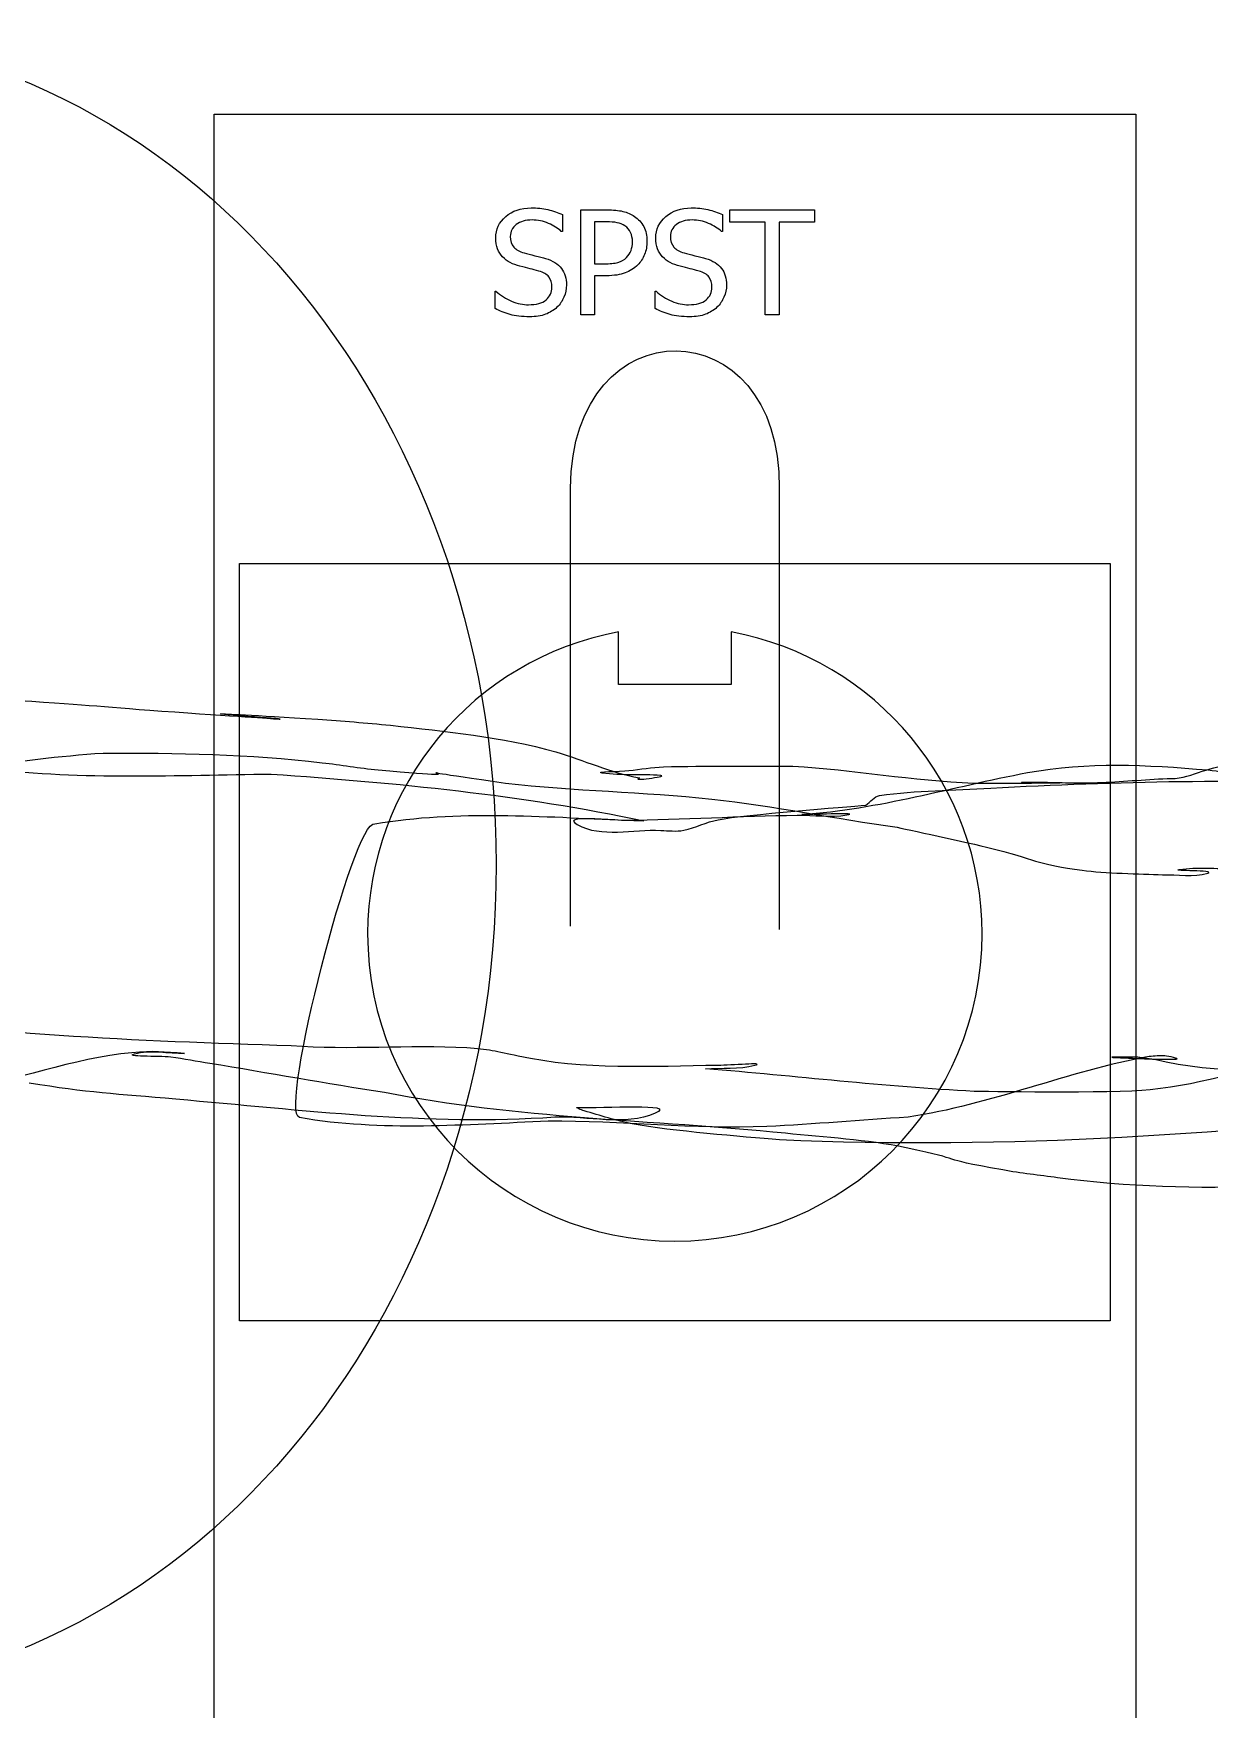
# Model space of a CAD drawing. Extents: x 0 to 339, y 0 to 211.
# Drawn here: x 123.21 to 146.18, y 70.5 to 103.22 of the extents above; entities that cross this region are included whole.
import ezdxf

# ---------------------------------------------------------------- set-up
doc = ezdxf.new("R2010")
doc.units = 0
doc.layers.add('Layer_1', color=7, linetype='CONTINUOUS')

msp = doc.modelspace()

# ---------------------------------------------------------------- linework, layer by layer
at = {"layer": 'Layer_1', "color": 6}
for p, q in [((126.738199, 101.645366), (144.738199, 101.645366)), ((126.738199, 69.645366), (126.738199, 101.645366)), ((144.738199, 101.645366), (144.738199, 69.645366)), ((133.541604, 99.685136), (133.541604, 99.358541)), ((133.898517, 97.728317), (133.898517, 99.780214)), ((133.898517, 99.780214), (134.413903, 99.780214)), ((134.397363, 99.545936), (134.171365, 99.545936)), ((134.171365, 99.545936), (134.171365, 98.726004)), ((136.666992, 99.685136), (136.666992, 99.358541)), ((136.814443, 99.537676), (136.814443, 99.78021)), ((136.814443, 99.78021), (138.465331, 99.78021)), ((137.503462, 99.537676), (136.814443, 99.537676)), ((137.503462, 97.728313), (137.503462, 99.537676)), ((138.465331, 99.537676), (137.776313, 99.537676)), ((137.776313, 99.537676), (137.776313, 97.728313)), ((138.465331, 99.78021), (138.465331, 99.537676)), ((133.541604, 99.358541), (133.520934, 99.358541)), ((134.909997, 99.154568), (134.909996, 99.154571)), ((135.193875, 99.161472), (135.193871, 99.161471)), ((136.666992, 99.358541), (136.646322, 99.358541)), ((134.171365, 98.726004), (134.3574, 98.726004)), ((134.402879, 98.493127), (134.171369, 98.493127)), ((134.171369, 98.493127), (134.171369, 97.728317)), ((132.225579, 97.850958), (132.225579, 98.192711)), ((132.225579, 98.192711), (132.244872, 98.192711)), ((135.350967, 97.850953), (135.350967, 98.192711)), ((135.350967, 98.192711), (135.370257, 98.192711)), ((132.899439, 97.691122), (132.899439, 97.691106)), ((134.171369, 97.728317), (133.898517, 97.728317)), ((136.024824, 97.691122), (136.024828, 97.691106)), ((137.776313, 97.728313), (137.503462, 97.728313)), ((133.700103, 85.792559), (133.700103, 94.345189)), ((137.775956, 94.345189), (137.775956, 85.725739)), ((132.248645, 86.997481), (132.248645, 86.997481))]:
    msp.add_line(p, q, dxfattribs=at)
at = {"layer": 'Layer_1', "color": 3}
for p, q in [((127.238184, 92.873226), (144.238184, 92.873226)), ((127.238184, 78.086766), (127.238184, 92.873226)), ((144.238184, 92.873226), (144.238184, 78.086766)), ((129.87776, 87.793331), (129.87719, 87.792301)), ((144.238184, 78.086766), (127.238184, 78.086766))]:
    msp.add_line(p, q, dxfattribs=at)
at = {"layer": 'Layer_1', "color": 1}
for p, q in [((134.638415, 90.510324), (134.638415, 91.539798)), ((136.838282, 91.539798), (136.838282, 90.510324)), ((136.838282, 90.510324), (134.638415, 90.510324))]:
    msp.add_line(p, q, dxfattribs=at)
at = {"layer": 'Layer_1', "color": 6}
for points in [[(118.40572, 103.221775), (126.050956, 103.221775), (132.248645, 95.957911), (132.248645, 86.997481)], [(132.435041, 99.647928), (132.564576, 99.760927), (132.729941, 99.817426), (132.931134, 99.817426)], [(132.931134, 99.817426), (133.04597, 99.817426), (133.154376, 99.805943), (133.256351, 99.782976)], [(135.560428, 99.647928), (135.689963, 99.760927), (135.855328, 99.817426), (136.056521, 99.817426)], [(136.056521, 99.817426), (136.171358, 99.817426), (136.279763, 99.805943), (136.381738, 99.782976)], [(132.240737, 99.230382), (132.240737, 99.396665), (132.305505, 99.535847), (132.435041, 99.647928)], [(132.641747, 99.492209), (132.563658, 99.433416), (132.524614, 99.355786), (132.524614, 99.259321)], [(132.949049, 99.581779), (132.82227, 99.581779), (132.719835, 99.551922), (132.641747, 99.492209)], [(133.270132, 99.514259), (133.168157, 99.559272), (133.061129, 99.581779), (132.949049, 99.581779)], [(133.256351, 99.782976), (133.359244, 99.760009), (133.454329, 99.727396), (133.541604, 99.685136)], [(133.520934, 99.358541), (133.455707, 99.418254), (133.372106, 99.47016), (133.270132, 99.514259)], [(134.610959, 99.528016), (134.553999, 99.539963), (134.4828, 99.545936), (134.397363, 99.545936)], [(134.413903, 99.780214), (134.53517, 99.780214), (134.638523, 99.770107), (134.723962, 99.749894)], [(134.762543, 99.467386), (134.719363, 99.495866), (134.668835, 99.516076), (134.610959, 99.528016)], [(134.723962, 99.749894), (134.8094, 99.729681), (134.884733, 99.697067), (134.94996, 99.652054)], [(134.94996, 99.652054), (135.026211, 99.599687), (135.085926, 99.533082), (135.129105, 99.452238)], [(135.366125, 99.230382), (135.366125, 99.396665), (135.430893, 99.535847), (135.560428, 99.647928)], [(135.767135, 99.492209), (135.689046, 99.433416), (135.650001, 99.355786), (135.650001, 99.259321)], [(136.074437, 99.581779), (135.947658, 99.581779), (135.845224, 99.551922), (135.767135, 99.492209)], [(136.39552, 99.514259), (136.293545, 99.559272), (136.186517, 99.581779), (136.074437, 99.581779)], [(136.381738, 99.782976), (136.484631, 99.760009), (136.579716, 99.727396), (136.666992, 99.685136)], [(136.646322, 99.358541), (136.581095, 99.418254), (136.497495, 99.47016), (136.39552, 99.514259)], [(132.275188, 99.018165), (132.252221, 99.079718), (132.240737, 99.150457), (132.240737, 99.230382)], [(132.524614, 99.259321), (132.524614, 99.172046), (132.547581, 99.102684), (132.593516, 99.051237)], [(134.872786, 99.339228), (134.848899, 99.391595), (134.812152, 99.434314), (134.762543, 99.467386)], [(134.909996, 99.154571), (134.909996, 99.22531), (134.897593, 99.286863), (134.872786, 99.339228)], [(134.882437, 98.983692), (134.90081, 99.032385), (134.909997, 99.089344), (134.909997, 99.154568)], [(135.129105, 99.452238), (135.172285, 99.372312), (135.193875, 99.27539), (135.193875, 99.161472)], [(135.193871, 99.161471), (135.193871, 99.072358), (135.177794, 98.987839), (135.145641, 98.907913)], [(135.400575, 99.018165), (135.377608, 99.079718), (135.366125, 99.150457), (135.366125, 99.230382)], [(135.650001, 99.259321), (135.650001, 99.172046), (135.672968, 99.102684), (135.718901, 99.051237)], [(132.374407, 98.85969), (132.332147, 98.904703), (132.299074, 98.957528), (132.275188, 99.018165)], [(132.523235, 98.748069), (132.467195, 98.776549), (132.417586, 98.813756), (132.374407, 98.85969)], [(132.593516, 99.051237), (132.63945, 98.99979), (132.706055, 98.962124), (132.793331, 98.938238)], [(132.793331, 98.938238), (132.851208, 98.922618), (132.921947, 98.904705), (133.005549, 98.884498)], [(133.005549, 98.884498), (133.08915, 98.865205), (133.158511, 98.847291), (133.213632, 98.830758)], [(133.213632, 98.830758), (133.355111, 98.787578), (133.458463, 98.722351), (133.523691, 98.635076)], [(134.624739, 98.752184), (134.692722, 98.770557), (134.749222, 98.802711), (134.794237, 98.848644)], [(134.794237, 98.848644), (134.834657, 98.889984), (134.864057, 98.935), (134.882437, 98.983692)], [(135.145641, 98.907913), (135.114408, 98.828905), (135.07077, 98.761381), (135.014727, 98.705341)], [(135.499795, 98.85969), (135.457535, 98.904703), (135.424462, 98.957528), (135.400575, 99.018165)], [(135.648623, 98.748069), (135.592583, 98.776549), (135.542974, 98.813756), (135.499795, 98.85969)], [(135.718901, 99.051237), (135.764834, 98.99979), (135.83144, 98.962124), (135.918717, 98.938238)], [(135.918717, 98.938238), (135.976597, 98.922618), (136.047336, 98.904705), (136.130934, 98.884498)], [(136.130934, 98.884498), (136.214535, 98.865205), (136.283897, 98.847291), (136.339018, 98.830758)], [(136.339018, 98.830758), (136.480497, 98.787578), (136.583849, 98.722351), (136.649076, 98.635076)], [(132.713405, 98.677789), (132.642665, 98.696162), (132.579276, 98.719589), (132.523235, 98.748069)], [(132.910464, 98.629559), (132.858098, 98.641506), (132.792412, 98.657582), (132.713405, 98.677789)], [(133.084097, 98.584079), (133.020707, 98.602452), (132.962829, 98.617612), (132.910464, 98.629559)], [(133.277022, 98.469702), (133.236599, 98.521149), (133.172291, 98.559274), (133.084097, 98.584079)], [(133.523691, 98.635076), (133.588918, 98.547801), (133.621532, 98.440314), (133.621532, 98.312616)], [(134.3574, 98.726004), (134.467643, 98.726004), (134.556756, 98.734731), (134.624739, 98.752184)], [(134.765303, 98.546867), (134.669759, 98.51104), (134.548951, 98.493127), (134.402879, 98.493127)], [(135.014727, 98.705341), (134.943988, 98.63552), (134.860847, 98.582696), (134.765303, 98.546867)], [(135.838793, 98.677789), (135.768054, 98.696162), (135.704664, 98.719589), (135.648623, 98.748069)], [(136.035852, 98.629559), (135.983485, 98.641506), (135.917799, 98.657582), (135.838793, 98.677789)], [(136.209485, 98.584079), (136.146092, 98.602452), (136.088214, 98.617612), (136.035852, 98.629559)], [(136.40241, 98.469702), (136.36199, 98.521149), (136.297682, 98.559274), (136.209485, 98.584079)], [(136.649076, 98.635076), (136.714303, 98.547801), (136.746916, 98.440314), (136.746916, 98.312616)], [(132.244872, 98.192711), (132.334904, 98.108192), (132.436879, 98.042505), (132.550797, 97.995652)], [(133.221901, 98.020462), (133.299071, 98.083849), (133.337656, 98.16699), (133.337656, 98.269886)], [(133.337656, 98.269886), (133.337656, 98.35165), (133.317444, 98.418255), (133.277022, 98.469702)], [(133.621532, 98.312616), (133.621532, 98.232689), (133.604995, 98.153682), (133.571922, 98.075593)], [(135.370257, 98.192711), (135.460289, 98.108192), (135.562264, 98.042505), (135.676181, 97.995652)], [(136.347285, 98.020462), (136.424455, 98.083849), (136.46304, 98.16699), (136.46304, 98.269886)], [(136.46304, 98.269886), (136.46304, 98.35165), (136.44283, 98.418255), (136.40241, 98.469702)], [(136.746916, 98.312616), (136.746916, 98.232689), (136.730379, 98.153682), (136.697306, 98.075593)], [(132.519101, 97.736576), (132.415289, 97.767815), (132.317448, 97.805942), (132.225579, 97.850958)], [(132.550797, 97.995652), (132.664714, 97.949719), (132.774498, 97.926752), (132.880147, 97.926752)], [(132.880147, 97.926752), (133.030813, 97.926752), (133.144731, 97.957989), (133.221901, 98.020462)], [(133.435496, 97.877156), (133.36935, 97.817443), (133.294476, 97.771508), (133.210875, 97.739352)], [(133.571922, 98.075593), (133.539767, 97.997504), (133.494292, 97.931359), (133.435496, 97.877156)], [(133.700103, 94.345189), (133.722403, 97.953329), (137.820486, 97.886509), (137.775956, 94.345189)], [(135.644489, 97.736576), (135.540677, 97.767809), (135.442836, 97.805935), (135.350967, 97.850953)], [(135.676181, 97.995652), (135.790099, 97.949719), (135.899883, 97.926752), (136.005532, 97.926752)], [(136.005532, 97.926752), (136.156197, 97.926752), (136.270115, 97.957989), (136.347285, 98.020462)], [(136.56088, 97.877156), (136.494733, 97.817443), (136.41986, 97.771508), (136.33626, 97.739352)], [(136.697306, 98.075593), (136.665153, 97.997504), (136.619677, 97.931359), (136.56088, 97.877156)], [(132.899439, 97.691106), (132.750611, 97.691106), (132.623832, 97.706263), (132.519101, 97.736576)], [(133.210875, 97.739352), (133.128193, 97.707199), (133.024381, 97.691122), (132.899439, 97.691122)], [(136.024828, 97.691106), (135.876, 97.691106), (135.74922, 97.706263), (135.644489, 97.736576)], [(136.33626, 97.739352), (136.253578, 97.707199), (136.149766, 97.691122), (136.024824, 97.691122)], [(132.248645, 86.997481), (132.248645, 78.037051), (126.050956, 70.773187), (118.40572, 70.773187)]]:
    msp.add_open_spline(points, degree=3, dxfattribs=at)
at = {"layer": 'Layer_1', "color": 1}
for points in [[(134.638415, 91.539798), (131.799433, 91.010325), (129.740422, 88.533518), (129.738456, 85.645585)], [(141.738241, 85.645585), (141.736241, 88.533517), (139.677263, 91.010325), (136.838282, 91.539798)], [(129.738456, 85.645585), (129.738373, 82.331961), (132.424466, 79.645638), (135.738089, 79.645436)], [(135.738089, 79.645436), (139.051915, 79.645352), (141.738323, 82.331759), (141.738241, 85.645585)]]:
    msp.add_open_spline(points, degree=3, dxfattribs=at)
at = {"layer": 'Layer_1', "color": 3}
for points in [[(122.91754, 90.199841), (124.38775, 90.111641), (124.51941, 90.076131), (125.97508, 89.975581)], [(125.97508, 89.975581), (131.52872, 89.591961), (123.46192, 90.159991), (128.76676, 89.835351)], [(128.76676, 89.835351), (129.23966, 89.806451), (129.71108, 89.757151), (130.18324, 89.718061)], [(130.18324, 89.718061), (131.26927, 89.593731), (132.35551, 89.496821), (133.41059, 89.195441)], [(119.51299, 88.494321), (121.21276, 88.729951), (122.85582, 89.064461), (124.57324, 89.173271)], [(124.57324, 89.173271), (126.00765, 89.178271), (127.42763, 89.150371), (128.85057, 88.985931)], [(129.94126, 88.846861), (132.5863, 88.603831), (129.5489, 89.003011), (132.43327, 88.587961)], [(133.41059, 89.195441), (133.96797, 89.036221), (134.47334, 88.792101), (135.04447, 88.689061)], [(142.62319, 88.792291), (143.81621, 89.006211), (144.92927, 88.946071), (146.15409, 88.843091)], [(122.35233, 88.866781), (124.17625, 88.650481), (126.02243, 88.745221), (127.85689, 88.763501)], [(127.85689, 88.763501), (130.29613, 88.592921), (132.74014, 88.359171), (135.13497, 87.850641)], [(128.85057, 88.985931), (129.21465, 88.943831), (129.57629, 88.880391), (129.94126, 88.846861)], [(134.31952, 88.783061), (134.14802, 88.810161), (134.66529, 88.815461), (134.83804, 88.832961)], [(135.46564, 88.733661), (135.08525, 88.772761), (134.69722, 88.723361), (134.31952, 88.783061)], [(134.83804, 88.832961), (135.06424, 88.855861), (135.2891, 88.898161), (135.51638, 88.904161)], [(135.04447, 88.689061), (134.8504, 88.615361), (135.60607, 88.719261), (135.46564, 88.733661)], [(135.51638, 88.904161), (136.35819, 88.926661), (137.20058, 88.914161), (138.04268, 88.918561)], [(138.04268, 88.918561), (139.22055, 88.851561), (140.38853, 88.632361), (141.56795, 88.586731)], [(138.21742, 87.975301), (139.71505, 88.076001), (141.15493, 88.513421), (142.62319, 88.792291)], [(143.98976, 88.598031), (144.44564, 88.610731), (144.89861, 88.658431), (145.3542, 88.674731)], [(145.3542, 88.674731), (145.77326, 88.656131), (146.15692, 88.920351), (146.56849, 88.934161)], [(146.15409, 88.843091), (146.56876, 88.808291), (146.98887, 88.633471), (147.39434, 88.539941)], [(132.43327, 88.587961), (133.7694, 88.429881), (135.12008, 88.419571), (136.45706, 88.274611)], [(139.73703, 88.344641), (140.45506, 88.442941), (141.18283, 88.448441), (141.90645, 88.488431)], [(141.56795, 88.586731), (141.72556, 88.580731), (143.1126, 88.591731), (143.25818, 88.592731)], [(141.90645, 88.488431), (144.37961, 88.625111), (146.85035, 88.673091), (149.32484, 88.567231)], [(143.25818, 88.592731), (143.02403, 88.595731), (142.32158, 88.600731), (142.55574, 88.603031)], [(142.55574, 88.603031), (143.34028, 88.610031), (143.28828, 88.578631), (143.98976, 88.598031)], [(147.87025, 88.589841), (145.49128, 88.669941), (146.58775, 88.585841), (147.15532, 88.626741)], [(129.87719, 87.792301), (131.49823, 88.065551), (133.14352, 87.929041), (134.77492, 87.864301)], [(136.45706, 88.274611), (137.67251, 88.142841), (138.87062, 87.892251), (140.08109, 87.724431)], [(136.58266, 87.872851), (137.1299, 87.973241), (139.06281, 88.120451), (139.47051, 88.155041)], [(139.47051, 88.155041), (139.55931, 88.218241), (139.62901, 88.329861), (139.73703, 88.344641)], [(128.40465, 82.055941), (127.99895, 82.160101), (129.47206, 87.897501), (129.87776, 87.793331)], [(135.13497, 87.850641), (134.70016, 87.826841), (133.45175, 87.994111), (133.83054, 87.779341)], [(133.83054, 87.779341), (134.30536, 87.510071), (134.91901, 87.693741), (135.46406, 87.664061)], [(134.77492, 87.864301), (135.89381, 87.872301), (137.01043, 87.946101), (138.12907, 87.961101)], [(135.91144, 87.666061), (136.14158, 87.709061), (136.35239, 87.830611), (136.58266, 87.872851)], [(138.12907, 87.961101), (138.45176, 87.965101), (138.77853, 87.914201), (139.09722, 87.965101)], [(139.09722, 87.965101), (139.38685, 88.011301), (138.51069, 87.972101), (138.21742, 87.975301)], [(140.08109, 87.724431), (140.41404, 87.651731), (141.62221, 87.392611), (142.00632, 87.291801)], [(135.46406, 87.664061), (135.61297, 87.656061), (135.76485, 87.638861), (135.91144, 87.666061)], [(142.00632, 87.291801), (142.89539, 87.058451), (142.82874, 86.997191), (143.69067, 86.885301)], [(143.69067, 86.885301), (144.12485, 86.828901), (144.82643, 86.812801), (145.26083, 86.796501)], [(145.26083, 86.796501), (145.55534, 86.808101), (145.86269, 86.744501), (146.14436, 86.831301)], [(146.14436, 86.831301), (146.32251, 86.886201), (145.40519, 86.866901), (145.58906, 86.897601)], [(145.58906, 86.897601), (145.94364, 86.956801), (146.3079, 86.911801), (146.66733, 86.918601)], [(128.24628, 83.455981), (125.22207, 83.549781), (122.19891, 83.683531), (119.20085, 84.124021)], [(131.67304, 83.416581), (130.53369, 83.475981), (129.38556, 83.371181), (128.24628, 83.455981)], [(125.13513, 83.323201), (123.96978, 83.212581), (122.86458, 82.774581), (121.71646, 82.572701)], [(125.89382, 83.234601), (125.65879, 83.264701), (124.95791, 83.237601), (125.18609, 83.301201)], [(126.16482, 83.310201), (125.73952, 83.336901), (125.56634, 83.364101), (125.13513, 83.323201)], [(125.18609, 83.301201), (125.50026, 83.389201), (125.83858, 83.307201), (126.16482, 83.310201)], [(126.65931, 83.112321), (126.4043, 83.154021), (126.15012, 83.201721), (125.89382, 83.234601)], [(130.06681, 82.547581), (128.92712, 82.717441), (127.79631, 82.926401), (126.65931, 83.112321)], [(132.67493, 83.258811), (132.26161, 83.341811), (132.08178, 83.395281), (131.67304, 83.416581)], [(136.5869, 83.074261), (135.28014, 83.059361), (133.96013, 82.975561), (132.67493, 83.258811)], [(137.29949, 83.078261), (137.52938, 83.138061), (136.82442, 83.076261), (136.5869, 83.074261)], [(145.00374, 83.248601), (143.40913, 82.963951), (141.90072, 82.300971), (140.29172, 82.066041)], [(144.55415, 83.236201), (144.46575, 83.236261), (144.2007, 83.235671), (144.28902, 83.232201)], [(144.28902, 83.232201), (144.70268, 83.216701), (145.11667, 83.187101), (145.53043, 83.199501)], [(145.10474, 83.190101), (144.77071, 83.236601), (144.86467, 83.236001), (144.55415, 83.236201)], [(145.30521, 83.262601), (145.20505, 83.271601), (145.10423, 83.253601), (145.00374, 83.248601)], [(148.06693, 83.432881), (147.09851, 83.004611), (146.07854, 82.715791), (145.02233, 82.600011)], [(148.86337, 83.041601), (147.60822, 82.994301), (146.33572, 82.880841), (145.10474, 83.190101)], [(145.53043, 83.199501), (145.60833, 83.201501), (145.38284, 83.255301), (145.30521, 83.262601)], [(136.33579, 83.008461), (136.65703, 83.031761), (136.98779, 82.997161), (137.29949, 83.078261)], [(141.58639, 82.568611), (139.83102, 82.653811), (138.08733, 82.871451), (136.33579, 83.008461)], [(125.99442, 82.414881), (124.84143, 82.515421), (124.25401, 82.542371), (123.13018, 82.730351)], [(137.89674, 81.750231), (135.28538, 82.010761), (132.64753, 82.030971), (130.06681, 82.547581)], [(145.02233, 82.600011), (144.27055, 82.517611), (141.64905, 82.568411), (141.58639, 82.568611)], [(133.39464, 82.062511), (130.92014, 81.891151), (128.45737, 82.200531), (125.99442, 82.414881)], [(135.35349, 82.143611), (134.75425, 81.882851), (134.04759, 82.089511), (133.39464, 82.062511)], [(133.96482, 82.188821), (133.91802, 82.202621), (133.78436, 82.254921), (133.8332, 82.253321)], [(133.8332, 82.253321), (134.34101, 82.236821), (135.81937, 82.346321), (135.35349, 82.143611)], [(134.90644, 81.936281), (134.58733, 81.997681), (134.27647, 82.096761), (133.96482, 82.188821)], [(151.12954, 82.250011), (146.70041, 81.742761), (142.24005, 81.419691), (137.77965, 81.620851)], [(133.26542, 81.983941), (131.64688, 81.920941), (130.01178, 81.777561), (128.40465, 82.055941)], [(137.53599, 81.883191), (136.11347, 81.814791), (134.68802, 82.003531), (133.26542, 81.983941)], [(137.77965, 81.620851), (137.05356, 81.686751), (135.67938, 81.787531), (134.90644, 81.936281)], [(140.29172, 82.066041), (139.37314, 82.005141), (138.45552, 81.927391), (137.53599, 81.883191)], [(140.2521, 81.466901), (139.47743, 81.627761), (138.68109, 81.665301), (137.89674, 81.750231)], [(142.1408, 81.033521), (140.74905, 81.282401), (141.5164, 81.204371), (140.2521, 81.466901)], [(143.2138, 80.880861), (142.85613, 80.931761), (142.49643, 80.969961), (142.1408, 81.033521)], [(151.40577, 81.015881), (148.68473, 80.752321), (145.9413, 80.516811), (143.2138, 80.880861)]]:
    msp.add_open_spline(points, degree=3, dxfattribs=at)

doc.saveas('drawing.dxf')
